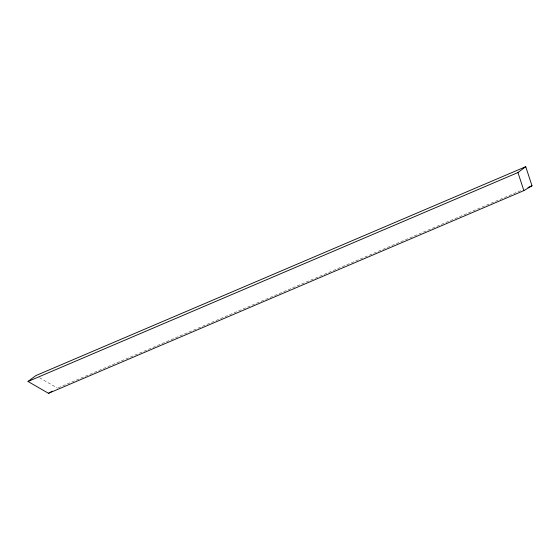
<?xml version="1.0" encoding="UTF-8"?>
<svg xmlns="http://www.w3.org/2000/svg" width="560" height="560" viewBox="0 0 560 560"><rect width="100%" height="100%" fill="white"/><g stroke="black" fill="none" stroke-linecap="round" stroke-linejoin="round"><path stroke-width="0.42" stroke-dasharray="2.8 2.1" d="M58.275 387.793L522.347 189.903M39.529 377.776L57.47 388.136"/><path stroke-width="0.84" d="M28 381.479L35.791 375.613L525.742 166.684L532 185.787L523.873 190.603L48.503 393.316L28 381.479L517.958 172.55L525.742 166.684M48.503 393.316L52.241 391.153M527.982 187.502L532 185.787M517.958 172.55L523.873 190.603"/></g></svg>
